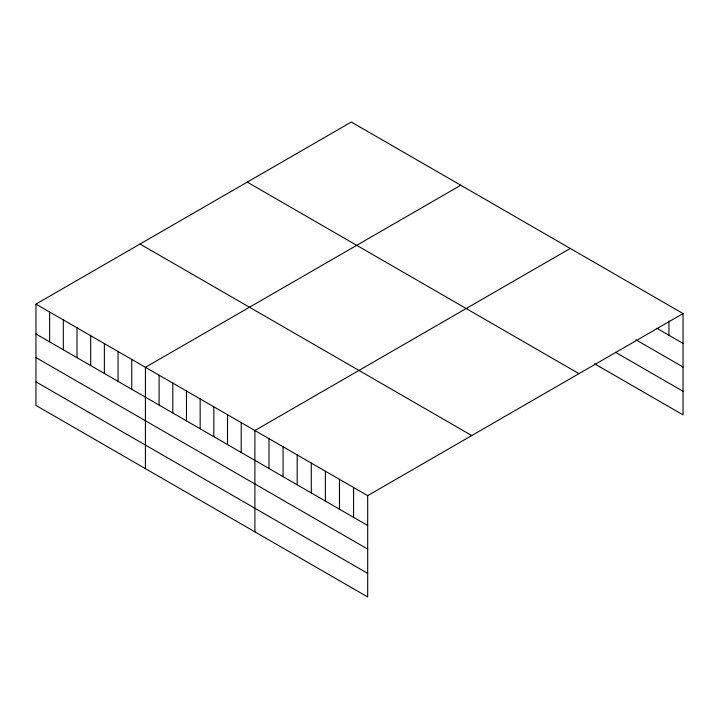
<?xml version="1.0" encoding="UTF-8"?>
<svg xmlns="http://www.w3.org/2000/svg" width="719" height="719" viewBox="0 0 719 719"><rect width="100%" height="100%" fill="white"/><g stroke="black" fill="none" stroke-linecap="round" stroke-linejoin="round"><path stroke-width="1.08" d="M35.95 304.11L367.688 495.634L367.688 596.968L35.95 405.435L35.95 304.11L351.312 122.032L683.05 313.565L683.05 414.89L594.694 363.877M460.789 185.241L145.418 367.319L145.418 468.644M570.257 248.441L254.894 430.519L254.894 531.844M367.688 495.634L683.05 313.565M656.735 328.224L683.05 343.421M636.054 339.871L683.05 367.005M615.374 352.229L683.05 391.307M247.246 182.123L578.975 373.646M140.025 244.029L471.754 435.552M35.95 333.967L367.688 525.49M35.95 357.55L367.688 549.082M35.95 381.852L367.688 573.376M668.949 320.899L668.949 335.279M353.586 487.5L353.586 517.356M339.485 479.357L339.485 509.214M325.383 471.215L325.383 501.071M311.291 463.081L311.291 492.937M297.19 454.938L297.19 484.795M283.088 446.796L283.088 476.652M268.996 438.662L268.996 468.518M241.207 422.619L241.207 452.476M227.528 414.719L227.528 444.576M213.84 406.819L213.84 436.676M200.161 398.919L200.161 428.776M186.473 391.019L186.473 420.876M172.794 383.119L172.794 412.976M159.106 375.219L159.106 405.076M131.739 359.419L131.739 389.267M118.051 351.51L118.051 381.367M104.372 343.61L104.372 373.467M90.684 335.71L90.684 365.567M77.005 327.81L77.005 357.667M63.317 319.91L63.317 349.767M49.638 312.01L49.638 341.867"/></g></svg>
